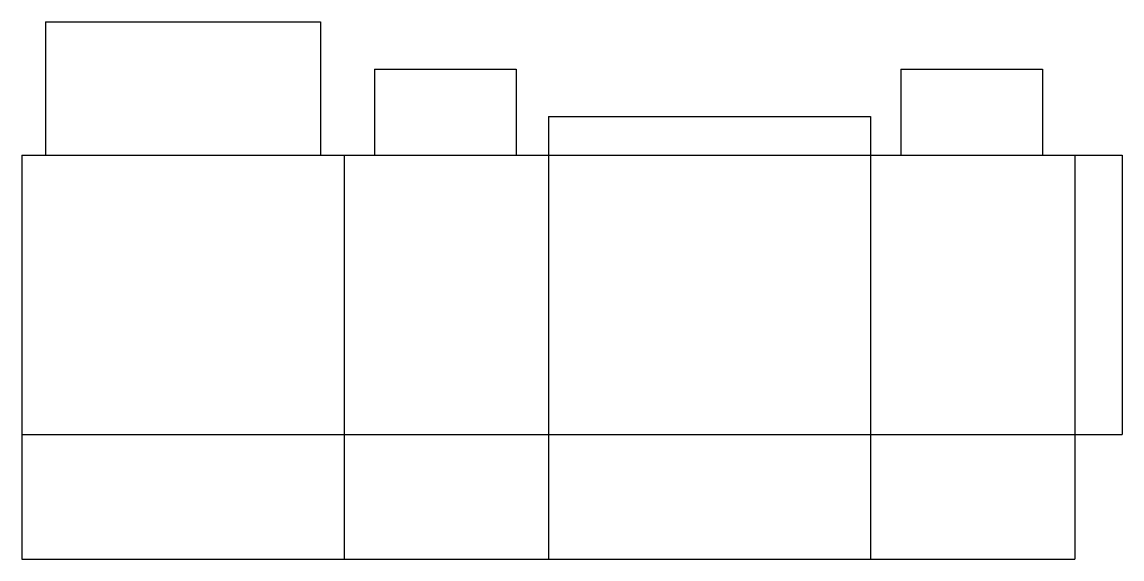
# Model space of a CAD drawing. Header units: metres. Extents: x 0 to 20.5, y 0 to 10.
import ezdxf

# ---------------------------------------------------------------- set-up
doc = ezdxf.new("R2010")
doc.units = ezdxf.units.M

msp = doc.modelspace()

# ---------------------------------------------------------------- linework, layer by layer
at = {"layer": 'CREASE'}
for p, q in [((0.44, 7.52), (5.56, 7.52)), ((6, 7.52), (6, 2.32)), ((6.56, 7.52), (9.2, 7.52)), ((9.8, 7.52), (9.8, 2.32)), ((9.8, 7.52), (15.8, 7.52)), ((15.8, 7.52), (15.8, 2.32)), ((16.36, 7.52), (19, 7.52)), ((19.6, 7.52), (19.6, 2.32)), ((0, 2.32), (6, 2.32)), ((6, 2.32), (9.8, 2.32)), ((9.8, 2.32), (15.8, 2.32)), ((15.8, 2.32), (19.6, 2.32))]:
    msp.add_line(p, q, dxfattribs=at)
at = {"layer": 'CUT'}
for p, q in [((0.44, 10), (5.56, 10)), ((0.44, 10), (0.44, 7.52)), ((5.56, 10), (5.56, 7.52)), ((6.56, 9.12), (9.2, 9.12)), ((6.56, 9.12), (6.56, 7.52)), ((9.2, 9.12), (9.2, 7.52)), ((16.36, 9.12), (19, 9.12)), ((16.36, 9.12), (16.36, 7.52)), ((19, 9.12), (19, 7.52)), ((9.8, 8.24), (15.8, 8.24)), ((9.8, 8.24), (9.8, 7.52)), ((15.8, 8.24), (15.8, 7.52)), ((0, 7.52), (0.44, 7.52)), ((0, 7.52), (0, 2.32)), ((5.56, 7.52), (6, 7.52)), ((6, 7.52), (6.56, 7.52)), ((9.2, 7.52), (9.8, 7.52)), ((15.8, 7.52), (16.36, 7.52)), ((19, 7.52), (19.6, 7.52)), ((19.6, 7.52), (20.48, 7.52)), ((20.48, 7.52), (20.48, 2.32)), ((0, 2.32), (0, 0)), ((6, 2.32), (6, 0)), ((6, 2.32), (6, 0)), ((9.8, 2.32), (9.8, 0)), ((9.8, 2.32), (9.8, 0)), ((15.8, 2.32), (15.8, 0)), ((15.8, 2.32), (15.8, 0)), ((19.6, 2.32), (19.6, 0)), ((19.6, 2.32), (20.48, 2.32)), ((0, 0), (6, 0)), ((6, 0), (9.8, 0)), ((9.8, 0), (15.8, 0)), ((15.8, 0), (19.6, 0))]:
    msp.add_line(p, q, dxfattribs=at)

doc.saveas('drawing.dxf')
